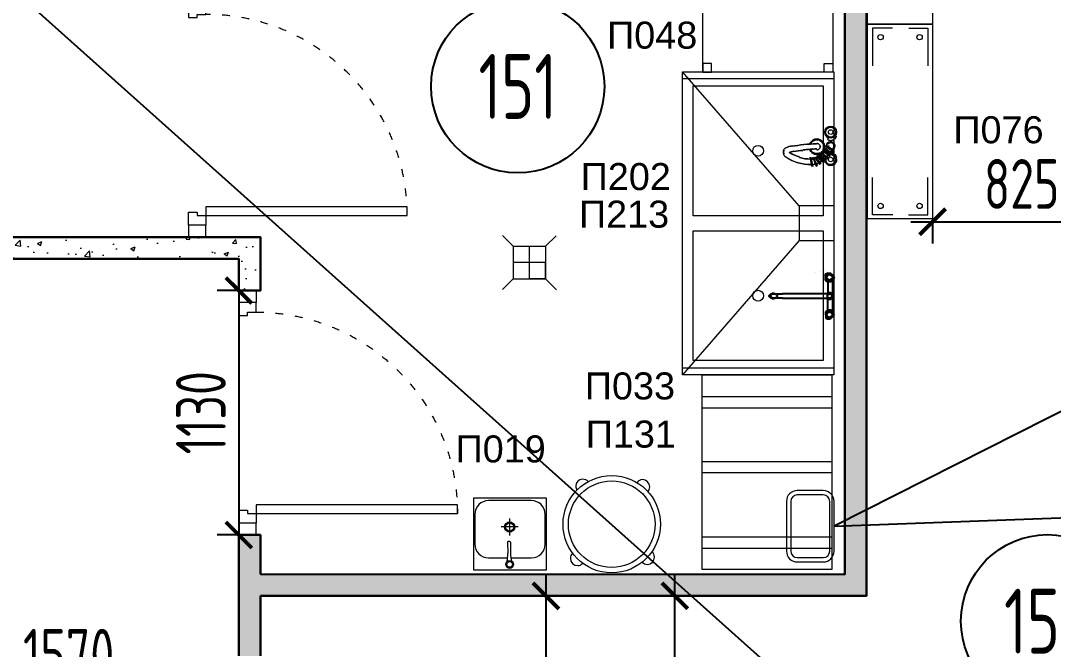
# Model space of a CAD drawing. Header units: millimetres. Extents: x -241391 to 8718866, y 0 to 143518.
# Drawn here: x -211469 to -206699, y 110895 to 113802 of the extents above; entities that cross this region are included whole.
import ezdxf
from ezdxf import colors
from ezdxf.entities.mleader import LeaderData, LeaderLine
from ezdxf.enums import TextEntityAlignment as Align
from ezdxf.math import Vec2, Vec3

# ---------------------------------------------------------------- set-up
doc = ezdxf.new("R2010")
doc.units = ezdxf.units.MM
doc.header["$MEASUREMENT"] = 0
doc.linetypes.add('ACAD_ISO03W100', pattern=[30, 12, -18])
doc.layers.get('0').update_dxf_attribs({"color": 250, "lineweight": 9})
for name, color, linetype, lineweight in [('АР_Двери', 5, 'Continuous', 18), ('АР_Маркер экспликации', 239, 'Continuous', 13), ('АР_Номер помещения', 1, 'Continuous', 25), ('АР_Перегородки газоблок', 165, 'Continuous', 30), ('АР_Перегородки газоблок_Штрих', 165, 'Continuous', 5), ('ТХ_пищеблок', 30, 'Continuous', 20)]:
    doc.layers.add(name, color=color, linetype=linetype, lineweight=lineweight)
for name, color, linetype in [('ТХ_ВК_оборуд.ТХ', 5, 'Continuous'), ('ТХ_ВК_трапы', 5, 'Continuous'), ('ТХ_пищеблок_позиции', 5, 'Continuous')]:
    doc.layers.add(name, color=color, linetype=linetype)
doc.layers.add('ТХ_привязка ТХ', color=7, linetype='Continuous', true_color=0x163d5c)
doc.styles.add('ISOCPEUR', font='isocpeur.ttf', dxfattribs={"width": 0.7})
doc.styles.add('Standart Arial', font='arial.ttf', dxfattribs={"width": 0.7, "height": 250})
pattern_1 = [(50, (0, 0), (215.17805, -18.82564), [22.5, -247.5]), (355, (0, 0), (-41.6254, 225.65764), [18, -198]), (100.45144, (17.93, -1.57), (173.55265, 206.832), [19.12206, -210.34263]), (46.1842, (0, 60), (320.1724, -49.65578), [33.75, -371.25]), (96.63564, (26.68, 55.86), (280.3986, 292.2356), [28.6831, -315.51413]), (351.18416, (0, 60), (280.3986, 292.2356), [27, -297]), (21, (30, 45), (179.07212, -120.78567), [22.5, -247.5]), (326, (30, 45), (72.9946, 217.54501), [18, -198]), (71.45144, (44.92, 34.93), (252.06671, 96.75935), [19.12206, -210.34263]), (37.5, (0, 0), (3.647957, 99.868156), [0, -195.6, 0, -201, 0, -198.75]), (7.5, (0, 0), (78.92086, 118.323514), [0, -114.6, 0, -191.1, 0, -75.75]), (327.5, (-66.9, 0), (160.14673, -6.766462), [0, -75, 0, -234, 0, -310.5]), (317.5, (-96.9, 0), (174.95585, 30.031495), [0, -97.5, 0, -155.4, 0, -220.5])]

# ---------------------------------------------------------------- blocks, each defined once
blk = doc.blocks.new('_Dot')
at = {"color": 0, "linetype": 'ByBlock', "lineweight": -2}
blk.add_line((-0.5, 0), (-1, 0), dxfattribs=at)
at = {"color": 0, "linetype": 'ByBlock', "const_width": 0.5}
blk.add_lwpolyline([(-0.25, 0, 1), (0.25, 0, 1)], format="xyb", close=True, dxfattribs=at)
blk = doc.blocks.new('*U177')
at = {"color": 253}
for points in [[(0, 0), (0, -80), (55, -80), (55, 0), (0, 0)], [(55, -80), (55, 0), (115, 0), (115, -40), (100, -40), (100, -80), (55, -80)], [(1075, -80), (1075, 0), (1015, 0), (1015, -40), (1030, -40), (1030, -80), (1075, -80)], [(1130, 0), (1130, -80), (1075, -80), (1075, 0), (1130, 0)]]:
    blk.add_lwpolyline(points, dxfattribs=at)
blk.add_lwpolyline([(100, -80), (100, -1010), (140, -1010), (140, -80)], close=True, dxfattribs=at)
at = {"color": 253, "linetype": 'ACAD_ISO03W100', "ltscale": 3}
blk.add_arc((100, -80), 930, 270, 0, dxfattribs=at)
blk = doc.blocks.new('*U188')
at = {"layer": 'АР_Номер помещения', "color": 7}
blk.add_circle((499.2, -2552.3), 400, dxfattribs=at)
at = {"color": 7, "style": 'ISOCPEUR', "width": 0.7, "flags": 1}
blk.add_attdef('КАТЕГОРИЯ', (-499.2, -2092.2), '', height=250, dxfattribs=at)
at = {"layer": 'АР_Номер помещения', "color": 7, "style": 'ISOCPEUR', "width": 0.7}
blk.add_attdef('НОМЕР_ПОМЕЩЕНИЯ', text='', height=300, dxfattribs=at).set_placement((499.2, -2552.3), align=Align.MIDDLE_CENTER)
blk = doc.blocks.new('*U189')
at = {"layer": 'АР_Номер помещения', "color": 7}
blk.add_circle((-5271, -1713.5), 400, dxfattribs=at)
at = {"color": 7, "style": 'ISOCPEUR', "width": 0.7, "flags": 1}
blk.add_attdef('КАТЕГОРИЯ', (-499.2, -2092.2), '', height=250, dxfattribs=at)
at = {"layer": 'АР_Номер помещения', "color": 7, "style": 'ISOCPEUR', "width": 0.7}
blk.add_attdef('НОМЕР_ПОМЕЩЕНИЯ', text='', height=300, dxfattribs=at).set_placement((-5271, -1713.5), align=Align.MIDDLE_CENTER)
blk = doc.blocks.new('*U167')
at = {"color": 253}
for points in [[(-55, -80), (-55, 0), (-115, 0), (-115, -40), (-100, -40), (-100, -80), (-55, -80)], [(0, 0), (0, -80), (-55, -80), (-55, 0), (0, 0)], [(-1130, 0), (-1130, -80), (-1075, -80), (-1075, 0), (-1130, 0)], [(-1075, -80), (-1075, 0), (-1015, 0), (-1015, -40), (-1030, -40), (-1030, -80), (-1075, -80)]]:
    blk.add_lwpolyline(points, dxfattribs=at)
blk.add_lwpolyline([(-100, -80), (-100, -1010), (-140, -1010), (-140, -80)], close=True, dxfattribs=at)
at = {"color": 253, "linetype": 'ACAD_ISO03W100', "ltscale": 3}
blk.add_arc((-100, -80), 930, 180, 270, dxfattribs=at)
blk = doc.blocks.new('Трап ТХ')
at = {"layer": 'ТХ_ВК_трапы', "color": 5, "lineweight": 0}
for p, q in [((305243.2, -196674.3), (305292.9, -196724.5)), ((305491.2, -196675.5), (305442.2, -196724.5)), ((305292.9, -196724.5), (305292.9, -196874.5)), ((305292.9, -196724.5), (305442.2, -196724.5)), ((305367.6, -196874.5), (305367.6, -196724.5)), ((305442.2, -196724.5), (305442.2, -196874.5)), ((305442.2, -196799.5), (305292.9, -196799.5)), ((305442.2, -196874.5), (305442.2, -196799.5)), ((305243.2, -196924.3), (305292.9, -196874.5)), ((305292.9, -196874.5), (305442.2, -196874.5)), ((305442.2, -196874.5), (305367.6, -196874.5)), ((305493.2, -196925.5), (305442.2, -196874.5))]:
    blk.add_line(p, q, dxfattribs=at)
blk = doc.blocks.new('_ArchTick')
at = {"color": 0, "linetype": 'ByBlock', "const_width": 0.15}
blk.add_lwpolyline([(-0.5, -0.5), (0.5, 0.5)], dxfattribs=at)

msp = doc.modelspace()

# ---------------------------------------------------------------- hatches: boundary and pattern name
at = {"layer": 'АР_Перегородки газоблок_Штрих', "ltscale": 100}
h = msp.add_hatch(dxfattribs=at)
h.set_pattern_fill('AR-CONC', color=253, scale=30)
h.set_pattern_definition(pattern_1)
h.paths.add_polyline_path([(-207562.8, 114693.8), (-207060.8, 114693.8), (-207060.8, 114793.8), (-211555.4, 114793.8), (-211555.4, 114693.8), (-210693.8, 114693.8), (-210693.8, 113930.7), (-210593.8, 113930.7), (-210593.8, 114693.8), (-207662.8, 114693.8), (-207662.8, 111241.9), (-210361.8, 111243.1), (-210361.8, 111423.9), (-210461.8, 111423.9), (-210461.8, 110864.7), (-210361.8, 110864.7), (-210361.8, 111143.1), (-207562.8, 111141.5)])
h = msp.add_hatch(dxfattribs=at)
h.set_pattern_fill('AR-CONC', color=253, scale=30)
h.set_pattern_definition(pattern_1)
h.paths.add_polyline_path([(-210361.8, 112800.7), (-212033.9, 112800.7), (-212033.9, 112700.7), (-210461.8, 112700.7), (-210461.8, 112553.9), (-210361.8, 112553.9)])

# ---------------------------------------------------------------- linework, layer by layer
at = {"layer": 'АР_Перегородки газоблок', "color": 253, "ltscale": 100}
for points in [[(-210361.8, 111243.1), (-207662.8, 111241.9), (-207662.8, 114693.8)], [(-210361.8, 111143.1), (-207562.8, 111141.9), (-207562.8, 114693.8)], [(-212033.9, 112800.7), (-210361.8, 112800.7), (-210361.8, 112553.9), (-210461.8, 112553.9)], [(-212033.9, 112700.7), (-210461.8, 112700.7), (-210461.8, 112553.9)], [(-210461.8, 111423.9), (-210461.8, 110864.7)], [(-210361.8, 111243.1), (-210361.8, 111423.9), (-210461.8, 111423.9)], [(-210361.8, 110864.7), (-210361.8, 111143.1)]]:
    msp.add_lwpolyline(points, dxfattribs=at)
at = {"layer": 'ТХ_пищеблок', "extrusion": (6.19736e-05, -0.000470712, 1)}
for p, q in [((-207557.1, 113785.3, 0.9), (-207557.1, 114685.3, 1.4)), ((-207257.1, 114685.3, 1.4), (-207257.1, 113785.3, 0.9)), ((-207257.1, 113785.3, 0.9), (-207557.1, 113785.3, 0.9)), ((-207557.1, 112885.3, 0.5), (-207557.1, 113785.3, 0.9)), ((-207557.1, 113785.3, 0.9), (-207257.1, 113785.3, 0.9)), ((-207257.1, 113785.3, 0.9), (-207257.1, 112885.3, 0.5)), ((-207257.1, 112885.3, 0.5), (-207557.1, 112885.3, 0.5))]:
    msp.add_line(p, q, dxfattribs=at)
at = {"layer": 'ТХ_пищеблок'}
for p, q in [((-208317.6, 113562.9, 0), (-208317.6, 114162.9, 0)), ((-207717.6, 114162.9, 0), (-207717.6, 113597.9, 0)), ((-208277.6, 113602.8, 0), (-208317.6, 113602.9, 0)), ((-208317.6, 113602.9, 0), (-208317.6, 113562.9, 0)), ((-208277.6, 113562.8, 0), (-208277.6, 113602.8, 0)), ((-207757.6, 113602.8, 0), (-207717.6, 113602.9, 0)), ((-207757.6, 113562.8, 0), (-207757.6, 113602.8, 0)), ((-207717.6, 113602.9, 0), (-207717.6, 113562.9, 0)), ((-207872.8, 112944.9), (-208412.8, 113564.9)), ((-208412.8, 112164.9), (-208412.8, 113564.9)), ((-208412.8, 113564.9), (-207712.8, 113564.9)), ((-207717.6, 113562.9, 0), (-208317.6, 113562.9, 0)), ((-208317.6, 113562.9, 0), (-208277.6, 113562.8, 0)), ((-207717.6, 113562.9, 0), (-207757.6, 113562.8, 0)), ((-207712.8, 113564.9), (-207712.8, 112164.9)), ((-207712.8, 112944.9), (-207872.8, 112944.9)), ((-207872.8, 112944.9), (-207872.8, 112784.9)), ((-207872.8, 112784.9), (-208412.8, 112164.9)), ((-207872.8, 112784.9), (-207712.8, 112784.9)), ((-207712.8, 112164.9), (-208412.8, 112164.9)), ((-208321.8, 112063.5), (-207721.8, 112063.5)), ((-208321.8, 112012.1), (-207721.8, 112012.1)), ((-208321.8, 111763.5), (-207721.8, 111763.5)), ((-208321.8, 111712.1), (-207721.8, 111712.1)), ((-207762, 111629.4, 61.9), (-207882, 111629.4, 61.9)), ((-207932, 111579.4, 61.9), (-207932, 111349.4, 61.9)), ((-207912, 111579.4, 61.9), (-207912, 111349.4, 61.9)), ((-207762, 111609.4, 61.9), (-207882, 111609.4, 61.9)), ((-207732, 111349.4, 61.9), (-207732, 111579.4, 61.9)), ((-207712, 111349.4, 61.9), (-207712, 111579.4, 61.9)), ((-208321.9, 111415), (-207721.9, 111415)), ((-208321.9, 111363.6), (-207721.9, 111363.5)), ((-207882, 111319.4, 61.9), (-207762, 111319.4, 61.9)), ((-207882, 111299.4, 61.9), (-207762, 111299.4, 61.9))]:
    msp.add_line(p, q, dxfattribs=at)
at = {"layer": 'ТХ_пищеблок', "color": 132}
for p, q in [((-208412.8, 112194.9), (-208412.8, 113534.9)), ((-208412.8, 113534.9), (-207712.8, 113534.9)), ((-207712.8, 113534.9), (-207712.8, 112194.9)), ((-208362.8, 112899.9), (-208362.8, 113499.9)), ((-208362.8, 113499.9), (-207762.8, 113499.9)), ((-207762.8, 113499.9), (-207762.8, 112899.9)), ((-207762.8, 112899.9), (-208362.8, 112899.9)), ((-208362.8, 112229.9), (-208362.8, 112829.9)), ((-208362.8, 112829.9), (-207762.8, 112829.9)), ((-207762.8, 112829.9), (-207762.8, 112229.9)), ((-207762.8, 112229.9), (-208362.8, 112229.9)), ((-207712.8, 112194.9), (-208412.8, 112194.9)), ((-209040.6, 111594.8), (-209377.6, 111594.8)), ((-209377.6, 111594.8), (-209377.6, 111262.8)), ((-209110.6, 111582.8), (-209307.6, 111582.8)), ((-209040.6, 111262.8), (-209040.6, 111594.8)), ((-209371.6, 111518.8), (-209371.6, 111381.8)), ((-209210.7, 111499.7), (-209210.6, 111421.4)), ((-209046.6, 111381.8), (-209046.6, 111518.8)), ((-209171.9, 111460.9), (-209250.3, 111460.8)), ((-209220.1, 111390.4), (-209219.9, 111391.4)), ((-209220.1, 111390.4), (-209219.9, 111391.4)), ((-209220.1, 111390.4), (-209218.8, 111340)), ((-209220.1, 111390.4), (-209218.8, 111340)), ((-209219.9, 111391.4), (-209219.4, 111392.3)), ((-209219.4, 111392.3), (-209218.8, 111393.2)), ((-209218.8, 111393.2), (-209218, 111393.9)), ((-209218.8, 111393.2), (-209218, 111393.9)), ((-209218, 111393.9), (-209217.1, 111394.5)), ((-209218, 111393.9), (-209217.1, 111394.5)), ((-209217.3, 111394.6), (-209216.7, 111395)), ((-209217.1, 111394.5), (-209216.1, 111394.9)), ((-209217.1, 111394.5), (-209216.1, 111394.9)), ((-209216.7, 111395), (-209216, 111395.3)), ((-209216.5, 111395), (-209215.4, 111395.3)), ((-209216.5, 111395), (-209215.4, 111395.3)), ((-209216, 111395.3), (-209215.1, 111395.5)), ((-209215.4, 111395.3), (-209214.3, 111395.4)), ((-209215.4, 111395.3), (-209214.3, 111395.4)), ((-209215.1, 111395.5), (-209214.3, 111395.6)), ((-209214.3, 111395.6), (-209213.4, 111395.6)), ((-209214.3, 111395.4), (-209213.2, 111395.3)), ((-209214.3, 111395.4), (-209213.2, 111395.3)), ((-209213.4, 111395.6), (-209212.6, 111395.4)), ((-209213.2, 111395.3), (-209212.1, 111395.1)), ((-209213.2, 111395.3), (-209212.1, 111395.1)), ((-209212.6, 111395.4), (-209211.8, 111395.1)), ((-209211.8, 111395.1), (-209211.3, 111394.8)), ((-209211.7, 111395.1), (-209210.7, 111394.7)), ((-209211.7, 111395.1), (-209210.7, 111394.7)), ((-209210.7, 111394.7), (-209209.7, 111394.1)), ((-209210.7, 111394.7), (-209209.7, 111394.1)), ((-209209.7, 111394.1), (-209208.9, 111393.5)), ((-209209.7, 111394.1), (-209208.9, 111393.5)), ((-209208.9, 111393.5), (-209208.2, 111392.6)), ((-209208.2, 111392.6), (-209207.7, 111391.7)), ((-209208.2, 111392.6), (-209207.7, 111391.7)), ((-209207.7, 111391.7), (-209207.4, 111390.8)), ((-209207.7, 111391.7), (-209207.4, 111390.8)), ((-209207.4, 111390.8), (-209206, 111341.4)), ((-209219.4, 111328.6), (-209218.8, 111340)), ((-209206, 111341.4), (-209205.9, 111340.4)), ((-209206, 111341.4), (-209206, 111341.4)), ((-209206, 111341.4), (-209205.9, 111340.4)), ((-209204.7, 111329), (-209205.9, 111340.4)), ((-209307.6, 111317.8), (-209220.3, 111317.8)), ((-209223.7, 111300.5), (-209222.3, 111303.9)), ((-209222.4, 111303.7), (-209221.2, 111309.7)), ((-209221.2, 111309.7), (-209220.3, 111317.7)), ((-209220.3, 111317.6), (-209219.4, 111328.6)), ((-209203.4, 111318.7), (-209204.7, 111329)), ((-209202, 111310.8), (-209203.4, 111318.8)), ((-209203.2, 111317.8), (-209110.6, 111317.8)), ((-209200.6, 111305), (-209202, 111310.8)), ((-209199.1, 111301.8), (-209200.6, 111305.1)), ((-209199.1, 111301.8), (-209200.6, 111305.1)), ((-209377.6, 111262.8), (-209040.6, 111262.8))]:
    msp.add_line(p, q, dxfattribs=at)
at = {"layer": 'ТХ_пищеблок', "color": 132, "linetype": 'ByBlock', "lineweight": -2, "ltscale": 100}
for p, q in [((-207751.8, 112601.7), (-207750.9, 112631.7)), ((-207751.8, 112601.7), (-207750.9, 112631.7)), ((-207750.9, 112631.7), (-207741.9, 112634.7)), ((-207750.9, 112631.7), (-207741.9, 112634.7)), ((-207747.8, 112619.7), (-207737.9, 112629.7)), ((-207747.8, 112619.7), (-207737.9, 112629.7)), ((-207717.8, 112618.8), (-207741.9, 112634.7)), ((-207741.9, 112634.7), (-207728.9, 112633.8)), ((-207717.8, 112618.8), (-207741.9, 112634.7)), ((-207727.9, 112629.8), (-207737.9, 112629.7)), ((-207727.9, 112629.8), (-207737.9, 112629.7)), ((-207715.8, 112622.8), (-207728.9, 112633.8)), ((-207715.8, 112622.8), (-207728.9, 112633.8)), ((-207727.9, 112629.8), (-207718.8, 112619.8)), ((-207727.9, 112629.8), (-207718.8, 112619.8)), ((-207741.7, 112593.7), (-207751.8, 112601.7)), ((-207741.7, 112593.7), (-207751.8, 112601.7)), ((-207747.8, 112607.7), (-207747.8, 112619.7)), ((-207747.8, 112607.7), (-207747.8, 112619.7)), ((-207737.7, 112597.7), (-207747.8, 112607.7)), ((-207737.7, 112597.7), (-207747.8, 112607.7)), ((-207738.7, 112596.7), (-207741.7, 112593.7)), ((-207738.7, 112596.7), (-207741.7, 112593.7)), ((-207741.7, 112593.7), (-207738.7, 112594.7)), ((-207741.7, 112593.7), (-207738.7, 112594.7)), ((-207741.4, 112593.8), (-207741.4, 112538.7)), ((-207738.7, 112596.7), (-207718.8, 112610.8)), ((-207738.7, 112596.7), (-207718.8, 112610.8)), ((-207729.7, 112594.8), (-207738.7, 112596.7)), ((-207729.7, 112594.8), (-207738.7, 112596.7)), ((-207727.7, 112593.8), (-207738.7, 112594.7)), ((-207727.7, 112593.8), (-207738.7, 112594.7)), ((-207727.7, 112597.8), (-207737.7, 112597.7)), ((-207727.7, 112597.8), (-207737.7, 112597.7)), ((-207720.8, 112599.8), (-207729.7, 112594.8)), ((-207720.8, 112599.8), (-207729.7, 112594.8)), ((-207718.8, 112607.8), (-207727.7, 112597.8)), ((-207718.8, 112607.8), (-207727.7, 112597.8)), ((-207718.7, 112597.8), (-207727.7, 112593.8)), ((-207718.7, 112597.8), (-207727.7, 112593.8)), ((-207718.8, 112610.8), (-207720.8, 112599.8)), ((-207718.8, 112610.8), (-207720.8, 112599.8)), ((-207715.8, 112622.8), (-207718.8, 112620.8)), ((-207715.8, 112622.8), (-207718.8, 112620.8)), ((-207718.8, 112620.8), (-207717.8, 112618.8)), ((-207718.8, 112620.8), (-207717.8, 112618.8)), ((-207718.8, 112619.8), (-207718.8, 112607.8)), ((-207718.8, 112619.8), (-207718.8, 112607.8)), ((-207716.8, 112611.8), (-207718.8, 112610.8)), ((-207716.8, 112611.8), (-207718.8, 112610.8)), ((-207718.7, 112597.8), (-207714.8, 112608.8)), ((-207718.7, 112597.8), (-207714.8, 112608.8)), ((-207718.7, 112597.8), (-207718.6, 112459.7)), ((-207716.8, 112611.8), (-207717.8, 112618.8)), ((-207716.8, 112611.8), (-207717.8, 112618.8)), ((-207715.8, 112622.8), (-207711.8, 112617.8)), ((-207715.8, 112622.8), (-207711.8, 112617.8)), ((-207711.8, 112617.8), (-207714.8, 112608.8)), ((-207711.8, 112617.8), (-207714.8, 112608.8)), ((-208012.4, 112530.5), (-208006.4, 112537.5)), ((-208006.4, 112537.5), (-207996.4, 112541.5)), ((-208006.4, 112531.5), (-207994.4, 112538.5)), ((-207996.4, 112541.5), (-207990.4, 112541.5)), ((-207994.4, 112538.5), (-207950.4, 112538.5)), ((-207990.4, 112541.5), (-207980.4, 112537.5)), ((-207980.4, 112537.5), (-207974.4, 112530.5)), ((-207741.4, 112538.7), (-207950.4, 112538.5)), ((-207737.5, 112543.7), (-207744.5, 112534.7)), ((-207737.5, 112543.7), (-207744.5, 112534.7)), ((-207737.5, 112540.7), (-207744.5, 112533.7)), ((-207737.5, 112540.7), (-207744.5, 112533.7)), ((-207735.3, 112538.7), (-207744.5, 112531.6)), ((-207744.5, 112534.7), (-207744.5, 112522.7)), ((-207744.5, 112534.7), (-207744.5, 112522.7)), ((-207727.5, 112543.7), (-207737.5, 112543.7)), ((-207727.5, 112543.7), (-207737.5, 112543.7)), ((-207726.5, 112540.7), (-207737.5, 112540.7)), ((-207726.5, 112540.7), (-207737.5, 112540.7)), ((-207729.5, 112538.7), (-207735.3, 112538.7)), ((-207719.5, 112531.7), (-207729.5, 112538.7)), ((-207719.5, 112531.7), (-207729.5, 112538.7)), ((-207720.5, 112534.7), (-207727.5, 112543.7)), ((-207720.5, 112534.7), (-207727.5, 112543.7)), ((-207719.5, 112533.7), (-207726.5, 112540.7)), ((-207719.5, 112533.7), (-207726.5, 112540.7)), ((-207720.5, 112522.7), (-207720.5, 112534.7)), ((-207720.5, 112522.7), (-207720.5, 112534.7)), ((-207719.5, 112523.7), (-207719.5, 112533.7)), ((-207719.5, 112523.7), (-207719.5, 112533.7)), ((-208012.4, 112526.5), (-208012.4, 112530.5)), ((-208006.4, 112519.5), (-208012.4, 112526.5)), ((-208006.4, 112525.5), (-208006.4, 112531.5)), ((-207994.4, 112518.5), (-208006.4, 112525.5)), ((-207996.4, 112515.5), (-208006.4, 112519.5)), ((-207990.4, 112515.5), (-207996.4, 112515.5)), ((-207950.4, 112518.5), (-207994.4, 112518.5)), ((-207980.4, 112519.5), (-207990.4, 112515.5)), ((-207974.4, 112526.5), (-207980.4, 112519.5)), ((-207974.4, 112530.5), (-207974.4, 112526.5)), ((-207950.4, 112518.5), (-207741.4, 112518.7)), ((-207735.3, 112518.6), (-207744.5, 112525.6)), ((-207744.5, 112523.7), (-207737.5, 112516.7)), ((-207744.5, 112523.7), (-207737.5, 112516.7)), ((-207744.5, 112522.7), (-207737.5, 112513.7)), ((-207744.5, 112522.7), (-207737.5, 112513.7)), ((-207741.3, 112463.6), (-207741.3, 112518.7)), ((-207737.5, 112516.7), (-207726.5, 112516.7)), ((-207737.5, 112516.7), (-207726.5, 112516.7)), ((-207737.5, 112513.7), (-207727.5, 112513.7)), ((-207737.5, 112513.7), (-207727.5, 112513.7)), ((-207729.5, 112518.6), (-207735.3, 112518.6)), ((-207729.5, 112518.7), (-207719.5, 112525.7)), ((-207729.5, 112518.7), (-207719.5, 112525.7)), ((-207727.5, 112513.7), (-207720.5, 112522.7)), ((-207727.5, 112513.7), (-207720.5, 112522.7)), ((-207726.5, 112516.7), (-207719.5, 112523.7)), ((-207726.5, 112516.7), (-207719.5, 112523.7)), ((-207741.6, 112463.7), (-207751.6, 112455.7)), ((-207741.6, 112463.7), (-207751.6, 112455.7)), ((-207751.6, 112455.7), (-207750.7, 112425.7)), ((-207751.6, 112455.7), (-207750.7, 112425.7)), ((-207747.6, 112449.7), (-207747.7, 112437.7)), ((-207747.6, 112449.7), (-207747.7, 112437.7)), ((-207747.7, 112437.7), (-207737.7, 112427.7)), ((-207747.7, 112437.7), (-207737.7, 112427.7)), ((-207737.6, 112459.7), (-207747.6, 112449.7)), ((-207737.6, 112459.7), (-207747.6, 112449.7)), ((-207717.7, 112438.7), (-207741.7, 112422.7)), ((-207717.7, 112438.7), (-207741.7, 112422.7)), ((-207741.6, 112463.7), (-207738.6, 112462.7)), ((-207738.6, 112460.7), (-207741.6, 112463.7)), ((-207741.6, 112463.7), (-207738.6, 112462.7)), ((-207738.6, 112460.7), (-207741.6, 112463.7)), ((-207727.6, 112463.7), (-207738.6, 112462.7)), ((-207727.6, 112463.7), (-207738.6, 112462.7)), ((-207729.6, 112462.7), (-207738.6, 112460.7)), ((-207729.6, 112462.7), (-207738.6, 112460.7)), ((-207738.6, 112460.7), (-207718.7, 112446.7)), ((-207738.6, 112460.7), (-207718.7, 112446.7)), ((-207727.6, 112459.7), (-207737.6, 112459.7)), ((-207727.6, 112459.7), (-207737.6, 112459.7)), ((-207720.6, 112457.7), (-207729.6, 112462.7)), ((-207720.6, 112457.7), (-207729.6, 112462.7)), ((-207727.7, 112427.7), (-207718.7, 112437.7)), ((-207727.7, 112427.7), (-207718.7, 112437.7)), ((-207718.6, 112459.7), (-207727.6, 112463.7)), ((-207718.6, 112459.7), (-207727.6, 112463.7)), ((-207718.6, 112449.7), (-207727.6, 112459.7)), ((-207718.6, 112449.7), (-207727.6, 112459.7)), ((-207718.7, 112446.7), (-207720.6, 112457.7)), ((-207718.7, 112446.7), (-207720.6, 112457.7)), ((-207718.7, 112437.7), (-207718.6, 112449.7)), ((-207718.7, 112437.7), (-207718.6, 112449.7)), ((-207716.7, 112445.7), (-207718.7, 112446.7)), ((-207716.7, 112445.7), (-207718.7, 112446.7)), ((-207718.7, 112436.7), (-207717.7, 112438.7)), ((-207718.7, 112436.7), (-207717.7, 112438.7)), ((-207718.6, 112459.7), (-207714.6, 112448.7)), ((-207718.6, 112459.7), (-207714.6, 112448.7)), ((-207716.7, 112445.7), (-207717.7, 112438.7)), ((-207716.7, 112445.7), (-207717.7, 112438.7)), ((-207715.7, 112434.7), (-207711.7, 112439.6)), ((-207715.7, 112434.7), (-207711.7, 112439.6)), ((-207711.7, 112439.6), (-207714.6, 112448.7)), ((-207711.7, 112439.6), (-207714.6, 112448.7)), ((-207750.7, 112425.7), (-207741.7, 112422.7)), ((-207750.7, 112425.7), (-207741.7, 112422.7)), ((-207741.7, 112422.7), (-207728.7, 112423.7)), ((-207727.7, 112427.7), (-207737.7, 112427.7)), ((-207727.7, 112427.7), (-207737.7, 112427.7)), ((-207715.7, 112434.7), (-207728.7, 112423.7)), ((-207715.7, 112434.7), (-207728.7, 112423.7)), ((-207715.7, 112434.7), (-207718.7, 112436.7)), ((-207715.7, 112434.7), (-207718.7, 112436.7))]:
    msp.add_line(p, q, dxfattribs=at)
at = {"layer": 'ТХ_пищеблок', "extrusion": (6.19736e-05, -0.000470712, 1), "elevation": -65.5}
for points in [[(-207441.4, 113766.1), (-207535, 113766.1), (-207535, 113593)], [(-207367.1, 113766.1), (-207279.3, 113766.1), (-207279.3, 113593)], [(-207440.3, 112904.4), (-207535, 112904.4), (-207535, 113077)], [(-207368.4, 112904.4), (-207279.3, 112904.4), (-207279.3, 113077)]]:
    msp.add_lwpolyline(points, dxfattribs=at)
at = {"layer": 'ТХ_пищеблок', "color": 132, "lineweight": 0}
for points in [[(-207755.7, 113212.8, 0.921844), (-207825.2, 113230.4, -0.921844)], [(-207764.3, 113201.9, 1.108707), (-207821, 113229.8, -1.108707)], [(-207743, 113254, 0.502962), (-207712.5, 113254, -0.502962)], [(-207935.9, 113213.1, 0.128446), (-207945.9, 113203.5, -0.128446)], [(-207943.2, 113202.8, 0.263202), (-207943.2, 113184, -0.263202)], [(-207905.8, 113223.6, 0.076793), (-207934.5, 113213.8, -0.076793)], [(-207793.7, 113232.7, 0.030153), (-207908.1, 113220.9, -0.030153)], [(-207856.5, 113201.9, 0.021688), (-207898.2, 113196.3, -0.021688)], [(-207791.2, 113209.2, 0.008531), (-207854.8, 113204.3, -0.008531)], [(-207823.4, 113202.7, 0.423103), (-207774.2, 113187.1, -0.423103)], [(-207819.3, 113203.9, 0.413779), (-207776.4, 113190.7, -0.413779)], [(-207791.2, 113204, 1.000049), (-207791.2, 113233.6, -1.000049)], [(-207760.8, 113199.6, 0.071497), (-207756.6, 113208.9, -0.071497)], [(-207721, 113205.2, 1.879148), (-207746.8, 113223.4, -1.879148)], [(-207718.9, 113206.1, 1.639573), (-207746.6, 113225.6, -1.639573)], [(-207725.7, 113204.1, 0.039911), (-207722.8, 113204.6, -0.039911)], [(-207899.1, 113198.1, 0.048642), (-207920.1, 113192.4, -0.048642)], [(-207916.3, 113191.7, 0.086562), (-207870.8, 113170.7, -0.086562)], [(-207871.8, 113169.2, 0.073497), (-207821, 113161.6, -0.073497)], [(-207773.5, 113192.4, 0.075801), (-207766.5, 113198.9, -0.075801)], [(-207770.5, 113189.3, 0.071236), (-207763.1, 113196.3, -0.071236)], [(-207767.8, 113156.5, 0.021049), (-207759.6, 113163.1, -0.021049)], [(-207756.8, 113165.6, 0.020071), (-207749.7, 113172.8, -0.020071)], [(-207755.2, 113160.7, 3.349514), (-207737.7, 113185.2, -3.349514)], [(-207747.5, 113171.8, 0.121122), (-207751, 113161.2, -0.121122)], [(-207750.9, 113157, 2.5734), (-207732.3, 113182.3, -2.5734)], [(-207737, 113180.9, 0.111571), (-207745.2, 113174.9, -0.111571)], [(-207744.2, 113172.8, 0.006867), (-207738.2, 113180.2, -0.006867)], [(-207735.9, 113183.2, 0.006878), (-207730.2, 113190.9, -0.006878)], [(-207712.5, 113187.8, 0.232603), (-207727.4, 113195.5, -0.232603)], [(-207815.3, 113136.4, 0.043708), (-207799.6, 113138.8, -0.043708)], [(-207795.9, 113139.7, 0.038822), (-207782.8, 113144.6, -0.038822)], [(-207779.3, 113146.3, 0.030446), (-207769.8, 113151.9, -0.030446)]]:
    msp.add_lwpolyline(points, format="xyb", close=True, dxfattribs=at)
for points in [[(-207738.3, 113254.7), (-207746.8, 113267.4)], [(-207708.7, 113254.7), (-207700.2, 113267.4)], [(-207729.9, 113178.6), (-207763.7, 113204)], [(-207759.5, 113208.2), (-207721.4, 113182.8)], [(-207721.4, 113187), (-207755.2, 113212.4)], [(-207755.2, 113195.5), (-207751, 113204)], [(-207751, 113220.9), (-207712.9, 113195.5)], [(-207742.6, 113216.7), (-207734.1, 113225.1), (-207742.6, 113216.7), (-207746.8, 113208.2)], [(-207712.9, 113199.7), (-207746.8, 113225.1)], [(-207822.9, 113170.1), (-207814.5, 113127.8)], [(-207810.3, 113127.8), (-207818.7, 113170.1)], [(-207814.5, 113161.6), (-207810.3, 113161.6)], [(-207810.3, 113170.1), (-207793.3, 113127.8), (-207810.3, 113170.1), (-207789.1, 113132)], [(-207806, 113161.6), (-207801.8, 113161.6), (-207797.6, 113165.9), (-207801.8, 113161.6)], [(-207801.8, 113170.1), (-207776.4, 113136.3)], [(-207772.2, 113140.5), (-207797.6, 113170.1)], [(-207793.3, 113174.3), (-207759.5, 113144.7)], [(-207793.3, 113165.9), (-207789.1, 113165.9), (-207784.9, 113170.1), (-207780.6, 113174.3), (-207776.4, 113174.3), (-207780.6, 113174.3), (-207784.9, 113170.1), (-207789.1, 113165.9)], [(-207759.5, 113149), (-207789.1, 113178.6)], [(-207784.9, 113178.6), (-207751, 113153.2)], [(-207746.8, 113157.4), (-207780.6, 113182.8)], [(-207738.3, 113165.9), (-207772.2, 113191.3)], [(-207772.2, 113187), (-207738.3, 113161.6)], [(-207772.2, 113178.6), (-207772.2, 113182.8), (-207767.9, 113182.8), (-207772.2, 113182.8)], [(-207763.7, 113199.7), (-207729.9, 113174.3)], [(-207763.7, 113187), (-207759.5, 113191.3), (-207759.5, 113195.5), (-207759.5, 113191.3)], [(-207708.7, 113182.8), (-207700.2, 113174.3)]]:
    msp.add_lwpolyline(points, close=True, dxfattribs=at)
for points in [[(-207755.2, 113212.4), (-207755.2, 113212.4)], [(-207755.2, 113212.4), (-207755.2, 113212.4)], [(-207746.8, 113220.9), (-207746.8, 113220.9)], [(-207746.8, 113220.9), (-207746.8, 113220.9)], [(-207818.7, 113170.1), (-207818.7, 113170.1)], [(-207818.7, 113170.1), (-207818.7, 113170.1)], [(-207810.3, 113170.1), (-207810.3, 113170.1)], [(-207810.3, 113170.1), (-207810.3, 113170.1)], [(-207801.8, 113170.1), (-207801.8, 113170.1)], [(-207801.8, 113170.1), (-207801.8, 113170.1)], [(-207789.1, 113174.3), (-207789.1, 113174.3)], [(-207789.1, 113174.3), (-207789.1, 113174.3)], [(-207780.6, 113182.8), (-207780.6, 113182.8)], [(-207780.6, 113182.8), (-207780.6, 113182.8)], [(-207772.2, 113191.3), (-207772.2, 113191.3)], [(-207772.2, 113191.3), (-207772.2, 113191.3)], [(-207763.7, 113199.7), (-207763.7, 113199.7)], [(-207763.7, 113199.7), (-207763.7, 113199.7)], [(-207746.8, 113153.2), (-207746.8, 113153.2)], [(-207746.8, 113153.2), (-207746.8, 113153.2)], [(-207738.3, 113165.9), (-207738.3, 113165.9)], [(-207738.3, 113165.9), (-207738.3, 113165.9)], [(-207729.9, 113174.3), (-207729.9, 113174.3)], [(-207729.9, 113174.3), (-207729.9, 113174.3)], [(-207721.4, 113187), (-207721.4, 113187)], [(-207721.4, 113187), (-207721.4, 113187)], [(-207712.9, 113195.5), (-207712.9, 113195.5)], [(-207712.9, 113195.5), (-207712.9, 113195.5)], [(-207814.5, 113127.8), (-207814.5, 113127.8)], [(-207814.5, 113127.8), (-207814.5, 113127.8)], [(-207793.3, 113132), (-207793.3, 113132)], [(-207793.3, 113132), (-207793.3, 113132)], [(-207772.2, 113136.3), (-207772.2, 113136.3)], [(-207772.2, 113136.3), (-207772.2, 113136.3)], [(-207759.5, 113144.7), (-207759.5, 113144.7)], [(-207759.5, 113144.7), (-207759.5, 113144.7)], [(-207800, 112639.6), (-207800, 112639.6)], [(-207800, 112639.6), (-207800, 112639.6)], [(-207778.8, 112643.8), (-207778.8, 112643.8)], [(-207778.8, 112643.8), (-207778.8, 112643.8)], [(-207757.7, 112648.1), (-207757.7, 112648.1)], [(-207757.7, 112648.1), (-207757.7, 112648.1)]]:
    msp.add_lwpolyline(points, dxfattribs=at)
for points in [[(-207715, 113213.6, -0.016359), (-207728, 113194, 0.016359), (-207715.3, 113215, 1.000109), (-207740.2, 113231, -1.000109), (-207715, 113213.6)], [(-207934.3, 113170, -0.098402), (-207944.6, 113181.9, 0.098402), (-207933.2, 113170.6, 0.153885), (-207817.3, 113136.3, -0.153885), (-207934.3, 113170)]]:
    msp.add_lwpolyline(points, format="xyb", dxfattribs=at)
at = {"layer": 'ТХ_пищеблок', "flags": 128}
msp.add_lwpolyline([(-208321.9, 111263.6), (-208321.8, 112163.6), (-207721.8, 112163.5), (-207721.9, 111263.5)], close=True, dxfattribs=at)
at = {"layer": 'ТХ_пищеблок', "extrusion": (6.19736e-05, -0.000470712, 1)}
for centre in [(-207497.1, 113725.2, -65.5), (-207317.1, 113725.2, -65.5), (-207497.1, 112945.2, -65.5), (-207317.1, 112945.2, -65.5)]:
    msp.add_circle(centre, 12.3, dxfattribs=at)
at = {"layer": 'ТХ_пищеблок', "color": 132, "lineweight": 0}
for centre, radius in [((-207727.7, 113286.5), 27.5), ((-207727.7, 113286.5), 27.5), ((-207727.7, 113286.5), 23.3), ((-207727.7, 113286.5), 23.3), ((-207727.7, 113286.5), 10.6), ((-207727.7, 113286.5), 10.6), ((-207727.7, 113159.5), 10.6), ((-207727.7, 113159.5), 10.6)]:
    msp.add_circle(centre, radius, dxfattribs=at)
at = {"layer": 'ТХ_пищеблок', "color": 132}
for centre, radius in [((-208062.8, 113199.9), 25), ((-208062.8, 112529.9), 25), ((-209210.6, 111287.8), 18.3), ((-209210.6, 111287.8), 13)]:
    msp.add_circle(centre, radius, dxfattribs=at)
at = {"layer": 'ТХ_пищеблок', "color": 132, "linetype": 'ByBlock', "lineweight": -2, "ltscale": 100}
for centre in [(-207732.3, 112614.8), (-207732.3, 112614.8), (-207732.2, 112442.7), (-207732.2, 112442.7)]:
    msp.add_circle(centre, 13, dxfattribs=at)
at = {"layer": 'ТХ_пищеблок'}
for radius in [225, 200]:
    msp.add_circle((-208739.1, 111473.7), radius, dxfattribs=at)
for centre, radius, start, end in [((-207882, 111579.4, 61.9), 50, 90, 180), ((-207762, 111579.4, 61.9), 50, 0, 90), ((-207882, 111579.4, 61.9), 30, 90, 180), ((-207762, 111579.4, 61.9), 30, 0, 90), ((-207882, 111349.4, 61.9), 50, 180, 270), ((-207882, 111349.4, 61.9), 30, 180, 270), ((-207762, 111349.4, 61.9), 50, 270, 0), ((-207762, 111349.4, 61.9), 30, 270, 0)]:
    msp.add_arc(centre, radius, start, end, dxfattribs=at)
at = {"layer": 'ТХ_пищеблок', "color": 132}
for centre, start, end in [((-209307.6, 111518.8), 90, 180), ((-209110.6, 111518.8), 0, 90), ((-209307.6, 111381.8), 180, 270), ((-209110.6, 111381.8), 270, 0)]:
    msp.add_arc(centre, 64, start, end, dxfattribs=at)
for major_axis in [(16.5, -16.5), (13.5, -13.5)]:
    msp.add_ellipse((-209210.6, 111460.8), major_axis=major_axis, ratio=1, start_param=4.712389, end_param=10.995574, dxfattribs=at)
at = {"layer": 'ТХ_пищеблок', "linetype": 'ByBlock'}
for points, knots in [([(-208847.9, 111671.4), (-208853.9, 111677.8), (-208862.8, 111681.8), (-208873.4, 111681.8), (-208873.4, 111681.8), (-208891.3, 111681.8), (-208905.2, 111667.9), (-208905.2, 111650)], [0.1541299, 0.1541299, 0.1541299, 0.1541299, 0.1875, 0.1875, 0.1875, 0.187501, 1, 1, 1, 1]), ([(-208571.3, 111625), (-208566.3, 111630.9), (-208563.3, 111638.3), (-208563.3, 111646.2), (-208563.3, 111646.2), (-208563.3, 111664.1), (-208579.2, 111680), (-208597, 111680), (-208597, 111680), (-208607.4, 111680), (-208616.4, 111674.6), (-208622.2, 111666.7)], [0.0975623, 0.0975623, 0.0975623, 0.0975623, 0.125, 0.125, 0.125, 0.125001, 0.1875, 0.1875, 0.1875, 0.187501, 0.6578849, 0.6578849, 0.6578849, 0.6578849]), ([(-208597.9, 111297.6), (-208592, 111291.5), (-208583.6, 111287.5), (-208573.7, 111287.5), (-208573.7, 111287.5), (-208555.8, 111287.5), (-208541.9, 111303.4), (-208541.9, 111321.3), (-208541.9, 111321.3), (-208541.9, 111331), (-208546, 111340.1), (-208552.5, 111346.4)], [0.0313164, 0.0313164, 0.0313164, 0.0313164, 0.0625, 0.0625, 0.0625, 0.062501, 0.125, 0.125, 0.125, 0.125001, 0.1588731, 0.1588731, 0.1588731, 0.1588731]), ([(-208930, 111315.9), (-208930, 111298), (-208916.1, 111282.2), (-208896.3, 111282.2), (-208896.3, 111282.2), (-208887.3, 111282.2), (-208879.3, 111286.2), (-208873.6, 111292.5)], [0, 0, 0, 0, 0.0625, 0.0625, 0.0625, 0.062501, 0.09395651, 0.09395651, 0.09395651, 0.09395651])]:
    msp.add_open_spline(points, degree=3, knots=knots, dxfattribs=at)
for points in [[(-208905.2, 111650), (-208905.2, 111643.1), (-208903.5, 111636.9), (-208900.5, 111631.8)], [(-208920.7, 111339.4), (-208926.6, 111333.2), (-208930, 111324.8), (-208930, 111315.9)]]:
    msp.add_open_spline(points, degree=3, dxfattribs=at)
at = {"layer": 'ТХ_привязка ТХ', "ltscale": 100}
for p, q in [((-207357.1, 112871.7), (-206333.9, 112871.7)), ((-207257.1, 112885.3), (-207257.1, 112771.7)), ((-210461.8, 112653.9), (-210461.8, 111323.9)), ((-210461.8, 112553.9), (-210561.8, 112553.9)), ((-210461.8, 111423.9), (-210561.8, 111423.9)), ((-209043.2, 111242.5), (-209043.2, 109634.7)), ((-208447.7, 109937.4), (-208447.7, 111242.5)), ((-208962.3, 111142.5), (-209143.2, 111142.5)), ((-208962.3, 111142.5), (-208347.7, 111142.5))]:
    msp.add_line(p, q, dxfattribs=at)

# ---------------------------------------------------------------- block references
at = {"layer": 'АР_Двери', "color": 253, "rotation": 90.00000000000001}
msp.add_blockref('*U177', (-210693.8, 112800.7), dxfattribs=at)
at = {"layer": 'АР_Двери', "color": 253, "xscale": -1, "rotation": 90}
msp.add_blockref('*U167', (-210461.8, 111423.9), dxfattribs=at)
at = {"layer": 'АР_Маркер экспликации', "color": 253}
ref = msp.add_blockref('*U188', (-209672.3, 116049.8), dxfattribs=at)
ref.add_attrib('НОМЕР_ПОМЕЩЕНИЯ', '151', dxfattribs={"layer": 'АР_Номер помещения', "color": 7, "height": 300, "style": 'ISOCPEUR', "width": 0.7}).set_placement((-209173.1, 113497.5), align=Align.MIDDLE_CENTER)
ref = msp.add_blockref('*U189', (-201455.1, 112739), dxfattribs=at)
ref.add_attrib('НОМЕР_ПОМЕЩЕНИЯ', '152', dxfattribs={"layer": 'АР_Номер помещения', "color": 7, "height": 300, "style": 'ISOCPEUR', "width": 0.7}).set_placement((-206726.1, 111025.5), align=Align.MIDDLE_CENTER)
at = {"layer": 'ТХ_ВК_оборуд.ТХ'}
msp.add_blockref('Трап ТХ', (-514486.7, 309482.8), dxfattribs=at)
at = {"layer": 'ТХ_привязка ТХ', "ltscale": 100, "xscale": 120, "yscale": 120, "zscale": 120}
for p, rotation in [((-207257.1, 112871.7), 180), ((-210461.8, 112553.9), 90), ((-210461.8, 111423.9), 270), ((-209043.2, 111142.5), 90), ((-208447.7, 111142.5), 90)]:
    msp.add_blockref('_ArchTick', p, dxfattribs=dict(at, rotation=rotation))

# ---------------------------------------------------------------- texts
at = {"layer": 'ТХ_пищеблок_позиции', "style": 'Standart Arial'}
for s, p in [('П048', (-208760.8, 113672.1, -1.1)), ('П076', (-207161, 113234.6, 0)), ('П202', (-208882.8, 113018.4, -0.5)), ('П213', (-208890.5, 112844.6, -0.5)), ('П033', (-208863.5, 112050.4, 2.5)), ('П131', (-208859.3, 111827.9, -0.5)), ('П019', (-209460.6, 111759.2, -0.5))]:
    msp.add_text(s, height=125, dxfattribs=at).set_placement(p)
at = {"layer": 'ТХ_привязка ТХ', "ltscale": 100, "char_height": 230, "attachment_point": 5, "style": 'ISOCPEUR'}
for s, insert in [('\\A1;825', (-206845.5, 113046.7)), ('\\A1;1570', (-211247.9, 110874.8))]:
    msp.add_mtext(s, dxfattribs=dict(at, insert=insert))
at = {"layer": 'ТХ_привязка ТХ', "ltscale": 100, "insert": (-210636.8, 111988.9), "char_height": 230, "attachment_point": 5, "rotation": 90, "style": 'ISOCPEUR'}
msp.add_mtext('\\A1;1130', dxfattribs=at)

# ---------------------------------------------------------------- leaders
at = {"layer": 'ТХ_привязка ТХ', "lineweight": 20}
ml = msp.add_multileader_mtext('Standard', dxfattribs=at)
ml.set_content('Водонагреватель накопительный, 100л\\PДиам.резьбы патрубков подключения х/г воды G1/2', color=256, style='Standart Arial')
ml.set_leader_properties()
ml.set_arrow_properties(name='DOT')
ml.build(insert=Vec2(0, 0))
ml.multileader.update_dxf_attribs({"text_left_attachment_type": 6, "text_right_attachment_type": 6, "dogleg_length": 50, "arrow_head_size": 50})
ctx = ml.context
ctx.base_point, ctx.char_height, ctx.arrow_head_size, ctx.landing_gap_size, ctx.plane_origin = Vec3(-196472.8, 100542, 65.9), 200, 50, 0, Vec3(-146079.8, 162233.8, 65.9)
ctx.left_attachment, ctx.right_attachment = 6, 6
notes = []
notes.append((ctx, [(1, (1, 1, 0), (-196522.8, 100542, 65.9), (1, 0), 50, [(5, [(-206820.3, 100520.7, 65.9), (-205890.3, 104677.4, 65.9), (-210225.6, 101364.6, 65.9), (-207755.1, 109412.9, 65.9), (-212975.1, 109571, 65.9), (-215109.5, 106862.3, 65.9), (-213590.6, 115812.1, 65.9)], 0, [])])]))
ctx.mtext.insert, ctx.mtext.width, ctx.mtext.defined_height, ctx.mtext.flow_direction = Vec3(-196472.8, 100800.8, 65.9), 5613.825, 206.6, 5
ml = msp.add_multileader_mtext('Standard', dxfattribs=at)
ml.set_content('\\A1;Водонагреватель проточный мин.250 л/час.\\PДавление сети от 0,15 до 0,6 МПа\\PПрисоединение вход/выход - G {\\H0.7x;\\S1#2;\\H1.42857x;" }(подвод на H=1300 мм)\\PТребования к подключению - см. руководство\\PПредусмотреть трубопроводы и арматуру для подключения потребителей', color=256, style='Standart Arial')
ml.set_leader_properties()
ml.set_arrow_properties(name='DOT')
ml.build(insert=Vec2(0, 0))
ml.multileader.update_dxf_attribs({"text_left_attachment_type": 6, "text_right_attachment_type": 6, "dogleg_length": 50, "arrow_head_size": 50})
ctx = ml.context
ctx.base_point, ctx.char_height, ctx.arrow_head_size, ctx.landing_gap_size, ctx.plane_origin = Vec3(-198654.9, 111799.5, 123.8), 200, 50, 0, Vec3(-159400.7, 146464, 123.8)
ctx.left_attachment, ctx.right_attachment = 6, 6
notes.append((ctx, [(1, (1, 1, 0), (-198704.9, 111799.5, 123.8), (1, 0), 50, [(0, [(-205871.6, 112396.2, 123.8), (-207712, 111464.4, 123.8)], 0, [])])]))
ctx.mtext.insert, ctx.mtext.width, ctx.mtext.defined_height, ctx.mtext.flow_direction = Vec3(-198654.9, 112055, 123.8), 6144.069, 206.6, 5
for ctx, leaders in notes:
    for number, flags, end, landing, length, lines in leaders:
        leader = LeaderData()
        leader.index, (leader.has_last_leader_line, leader.has_dogleg_vector, leader.attachment_direction) = number, flags
        leader.last_leader_point, leader.dogleg_vector, leader.dogleg_length = Vec3(end), Vec3(landing), length
        for number, points, colour, breaks in lines:
            line = LeaderLine()
            line.index, line.vertices, line.color, line.breaks = number, Vec3.list(points), colors.encode_raw_color(colour), breaks
            leader.lines.append(line)
        ctx.leaders.append(leader)

doc.saveas('drawing.dxf')
